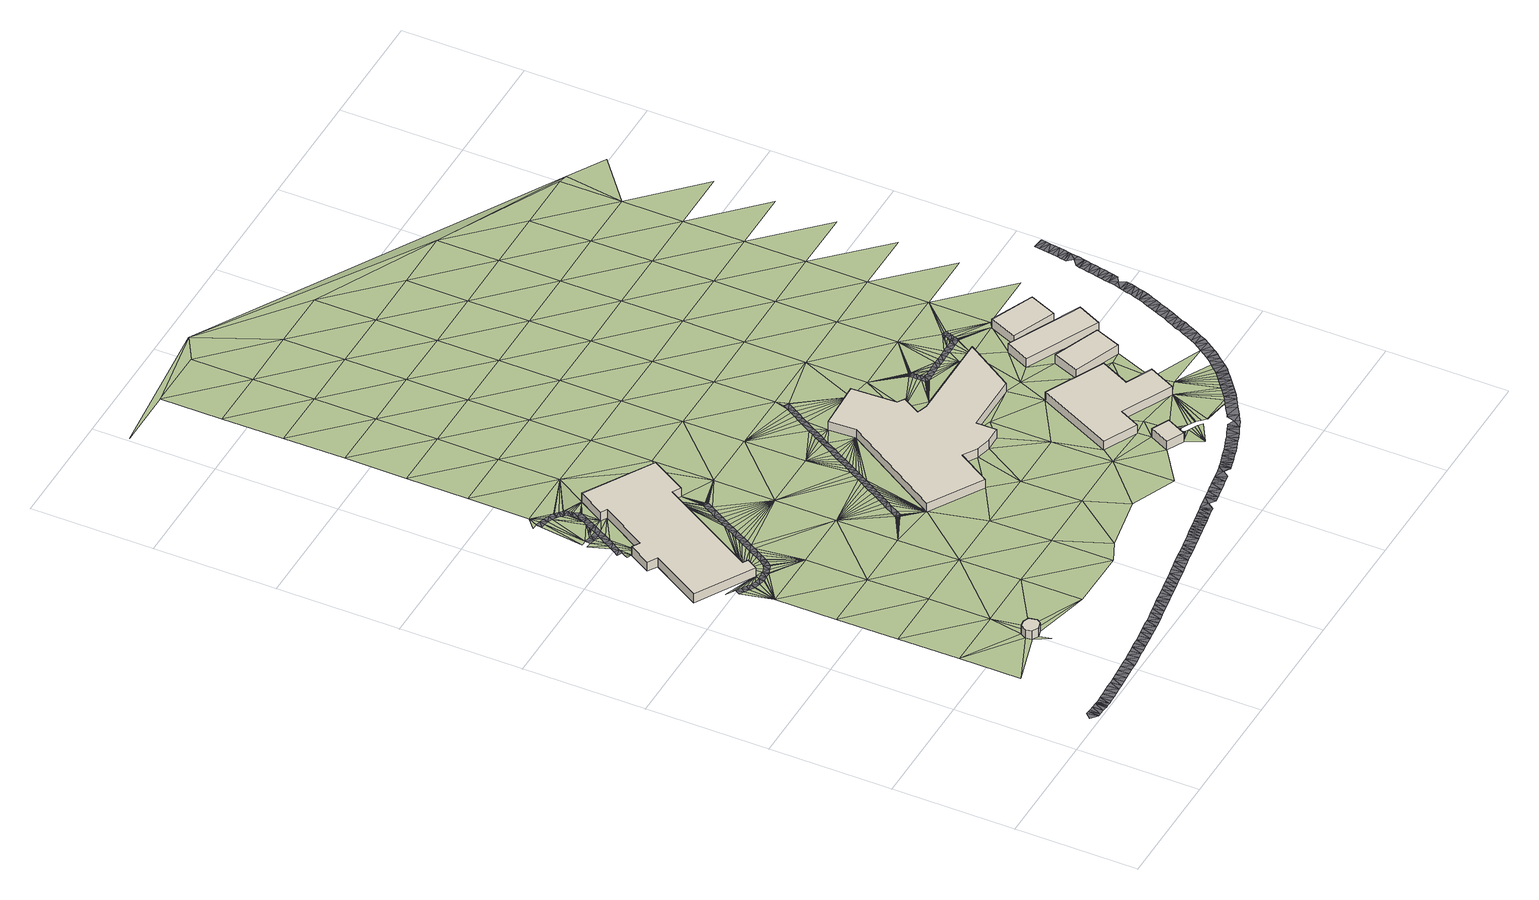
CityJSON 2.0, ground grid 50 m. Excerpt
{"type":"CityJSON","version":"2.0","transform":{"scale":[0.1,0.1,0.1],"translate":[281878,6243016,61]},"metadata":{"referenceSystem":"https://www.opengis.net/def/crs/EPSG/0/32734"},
"CityObjects":{
"building1":{"type":"Building","attributes":{"osm_building":"bandstand","osm_building:levels":"1","ground_height":62.95,"building_height":4.1,"roof_height":67.05,"plus_code":"4FRW3J9R+V82"},"geometry":[{"type":"Solid","lod":"1","boundaries":[[[[0,1,2,3]],[[1,4,5,2]],[[4,6,7,5]],[[6,8,9,7]],[[8,10,11,9]],[[10,12,13,11]],[[12,14,15,13]],[[14,0,3,15]],[[3,2,5,7,9,11,13,15]],[[14,12,10,8,6,4,1,0]]]]}]},
"building2":{"type":"Building","attributes":{"osm_address":"Maintenance Bellville 7530 Cape Town","osm_building":"yes","osm_building:levels":"1","ground_height":62.21,"building_height":4.1,"roof_height":66.31,"plus_code":"4FRW3JCR+97M"},"geometry":[{"type":"Solid","lod":"1","boundaries":[[[[16,17,18,19]],[[17,20,21,18]],[[20,22,23,21]],[[22,24,25,23]],[[24,26,27,25]],[[26,28,29,27]],[[28,30,31,29]],[[30,32,33,31]],[[32,34,35,33]],[[34,36,37,35]],[[36,38,39,37]],[[38,40,41,39]],[[40,42,43,41]],[[42,16,19,43]],[[19,18,21,23,25,27,29,31,33,35,37,39,41,43]],[[42,40,38,36,34,32,30,28,26,24,22,20,17,16]]]]}]},
"building3":{"type":"Building","attributes":{"osm_address":"South African Renewable Energy Technology Centre (SARETEC) Bellville 7530 Cape Town","osm_building":"university","osm_building:levels":"1","osm_website":"https://www.saretec.org.za/","ground_height":61.95,"building_height":4.1,"roof_height":66.05,"plus_code":"4FRW3JCR+4MQ"},"geometry":[{"type":"Solid","lod":"1","boundaries":[[[[44,45,46,47]],[[45,48,49,46]],[[48,50,51,49]],[[50,52,53,51]],[[52,54,55,53]],[[54,56,57,55]],[[56,58,59,57]],[[58,60,61,59]],[[60,62,63,61]],[[62,64,65,63]],[[64,66,67,65]],[[66,68,69,67]],[[68,70,71,69]],[[70,72,73,71]],[[72,74,75,73]],[[74,44,47,75]],[[47,46,49,51,53,55,57,59,61,63,65,67,69,71,73,75]],[[74,72,70,68,66,64,62,60,58,56,54,52,50,48,45,44]]]]}]},
"building4":{"type":"Building","attributes":{"osm_building":"garage","osm_building:levels":"1","ground_height":62.35,"building_height":4.1,"roof_height":66.45,"plus_code":"4FRW3J9R+VR7"},"geometry":[{"type":"Solid","lod":"1","boundaries":[[[[76,77,78,79]],[[77,80,81,78]],[[80,82,83,81]],[[82,76,79,83]],[[79,78,81,83]],[[82,80,77,76]]]]}]},
"building5":{"type":"Building","attributes":{"osm_address":"Bellville 7530 Cape Town","osm_building":"greenhouse","osm_building:levels":"1","ground_height":62.22,"building_height":4.1,"roof_height":66.32,"plus_code":"4FRW3J9R+XVJ"},"geometry":[{"type":"Solid","lod":"1","boundaries":[[[[84,85,86,87]],[[85,88,89,86]],[[88,90,91,89]],[[90,92,93,91]],[[92,94,95,93]],[[94,96,97,95]],[[96,98,99,97]],[[98,84,87,99]],[[87,86,89,91,93,95,97,99]],[[98,96,94,92,90,88,85,84]]]]}]},
"building6":{"type":"Building","attributes":{"osm_address":"Bellville 7530 Cape Town","osm_building":"greenhouse","osm_building:levels":"1","ground_height":62.2,"building_height":4.1,"roof_height":66.3,"plus_code":"4FRW3JCR+2WQ"},"geometry":[{"type":"Solid","lod":"1","boundaries":[[[[100,101,102,103]],[[101,104,105,102]],[[104,106,107,105]],[[106,100,103,107]],[[103,102,105,107]],[[106,104,101,100]]]]}]},
"building7":{"type":"Building","attributes":{"osm_address":"Bellville 7530 Cape Town","osm_building":"greenhouse","osm_building:levels":"1","ground_height":62.15,"building_height":4.1,"roof_height":66.25,"plus_code":"4FRW3JCR+3XJ"},"geometry":[{"type":"Solid","lod":"1","boundaries":[[[[108,109,110,111]],[[109,112,113,110]],[[112,114,115,113]],[[114,108,111,115]],[[111,110,113,115]],[[114,112,109,108]]]]}]},
"building8":{"type":"Building","attributes":{"osm_address":"Bellville 7530 Cape Town","osm_building":"greenhouse","osm_building:levels":"1","ground_height":62.24,"building_height":4.1,"roof_height":66.34,"plus_code":"4FRW3JCR+4XP"},"geometry":[{"type":"Solid","lod":"1","boundaries":[[[[116,117,118,119]],[[117,120,121,118]],[[120,122,123,121]],[[122,116,119,123]],[[119,118,121,123]],[[122,120,117,116]]]]}]},
"terrain1":{"type":"TINRelief","geometry":[{"type":"CompositeSurface","lod":"1","boundaries":[[[124,125,4]],[[4,125,6]],[[126,124,127]],[[1,124,4]],[[1,127,124]],[[128,8,6]],[[126,129,130]],[[1,0,127]],[[129,126,127]],[[0,14,127]],[[131,132,133]],[[132,134,133]],[[132,135,134]],[[132,130,136]],[[132,137,135]],[[132,138,137]],[[139,138,132]],[[140,141,142]],[[132,143,139]],[[142,141,144]],[[132,145,143]],[[10,146,12]],[[144,147,142]],[[136,130,129]],[[148,145,132]],[[148,132,149]],[[14,12,146]],[[132,150,149]],[[147,151,142]],[[132,152,150]],[[153,142,151]],[[154,152,132]],[[155,142,153]],[[156,127,14]],[[155,157,142]],[[158,142,157]],[[132,159,154]],[[142,158,160]],[[136,159,132]],[[161,142,160]],[[162,163,164]],[[165,129,127]],[[146,156,14]],[[166,161,160]],[[162,164,167]],[[168,167,164]],[[161,166,169]],[[170,154,159]],[[164,171,168]],[[170,159,172]],[[173,172,159]],[[166,174,169]],[[175,176,177]],[[178,173,159]],[[161,179,180]],[[169,181,161]],[[168,171,182]],[[177,176,183]],[[181,184,161]],[[185,182,171]],[[159,186,178]],[[187,183,176]],[[129,165,136]],[[159,188,186]],[[189,188,159]],[[190,189,159]],[[190,159,191]],[[192,191,159]],[[171,193,185]],[[161,184,194]],[[187,195,183]],[[196,192,159]],[[127,156,165]],[[196,159,197]],[[179,161,194]],[[198,199,200]],[[187,201,195]],[[202,197,159]],[[203,180,179]],[[195,201,204]],[[205,202,159]],[[206,205,159]],[[200,207,198]],[[201,208,204]],[[180,203,209]],[[210,211,199]],[[206,159,212]],[[213,180,209]],[[214,210,215]],[[216,200,199]],[[217,193,171]],[[218,212,159]],[[219,220,215]],[[213,221,180]],[[222,223,224]],[[199,225,216]],[[214,215,220]],[[225,199,211]],[[211,210,214]],[[221,226,180]],[[224,227,222]],[[193,217,228]],[[227,229,222]],[[226,230,180]],[[229,231,222]],[[228,217,232]],[[230,233,180]],[[234,156,146]],[[231,235,222]],[[235,236,222]],[[237,159,136]],[[232,217,238]],[[238,239,240]],[[241,222,236]],[[242,225,211]],[[136,165,243]],[[244,240,239]],[[225,242,245]],[[241,246,222]],[[244,239,247]],[[225,245,248]],[[217,239,238]],[[249,242,250]],[[242,251,245]],[[247,239,252]],[[242,249,251]],[[253,249,250]],[[245,251,254]],[[255,253,250]],[[239,256,252]],[[237,218,159]],[[180,233,257]],[[256,239,258]],[[259,218,237]],[[136,243,237]],[[156,260,165]],[[258,239,261]],[[261,262,263]],[[263,264,261]],[[265,261,264]],[[266,261,265]],[[266,267,261]],[[268,258,261]],[[267,269,261]],[[270,268,261]],[[271,270,261]],[[269,272,261]],[[273,271,261]],[[261,274,273]],[[274,261,275]],[[261,276,275]],[[277,276,261]],[[277,261,272]],[[278,259,279]],[[222,246,280]],[[280,281,222]],[[282,278,279]],[[260,156,234]],[[280,246,283]],[[280,283,284]],[[280,284,285]],[[285,286,280]],[[280,286,287]],[[282,279,288]],[[287,289,280]],[[280,289,262]],[[288,279,290]],[[233,291,257]],[[292,290,279]],[[257,291,293]],[[262,261,280]],[[292,279,294]],[[279,259,237]],[[295,257,293]],[[243,165,296]],[[297,294,279]],[[257,295,298]],[[297,279,299]],[[257,298,300]],[[281,301,302]],[[303,165,260]],[[279,304,299]],[[305,237,243]],[[300,306,257]],[[257,306,307]],[[308,257,307]],[[309,257,308]],[[310,257,309]],[[279,311,304]],[[234,312,260]],[[313,243,314]],[[243,313,315]],[[316,314,243]],[[317,243,315]],[[318,316,243]],[[243,317,319]],[[243,320,318]],[[319,321,243]],[[243,322,320]],[[310,323,324]],[[325,243,321]],[[326,322,243]],[[327,243,325]],[[326,243,328]],[[323,329,324]],[[305,243,327]],[[328,243,330]],[[331,324,329]],[[330,243,332]],[[310,324,257]],[[333,332,243]],[[331,334,324]],[[335,311,279]],[[333,243,336]],[[337,324,334]],[[337,338,324]],[[301,281,280]],[[324,338,339]],[[340,324,339]],[[341,324,340]],[[341,342,324]],[[303,296,165]],[[343,324,342]],[[344,324,343]],[[344,345,324]],[[345,346,324]],[[347,324,346]],[[243,296,336]],[[305,348,237]],[[348,349,237]],[[350,335,351]],[[42,280,261]],[[350,351,352]],[[353,352,351]],[[354,302,355]],[[356,353,351]],[[357,356,351]],[[351,358,357]],[[347,359,351]],[[351,360,358]],[[351,359,361]],[[362,360,351]],[[363,351,361]],[[351,364,362]],[[351,363,364]],[[349,365,237]],[[324,347,351]],[[279,351,335]],[[365,366,237]],[[367,336,296]],[[368,367,296]],[[369,368,296]],[[296,370,369]],[[371,370,296]],[[372,371,296]],[[296,373,372]],[[373,296,374]],[[375,374,296]],[[376,375,296]],[[376,296,377]],[[378,377,296]],[[379,378,296]],[[366,380,237]],[[301,355,302]],[[296,381,379]],[[380,382,237]],[[383,279,237]],[[381,296,384]],[[382,385,237]],[[386,260,312]],[[324,351,42]],[[387,237,385]],[[384,296,388]],[[386,303,260]],[[389,390,354]],[[387,391,237]],[[392,388,296]],[[393,280,42]],[[394,237,391]],[[395,392,296]],[[396,301,280]],[[394,383,237]],[[296,397,395]],[[303,398,296]],[[389,354,355]],[[296,399,397]],[[351,393,42]],[[400,399,296]],[[393,396,280]],[[296,401,400]],[[279,383,402]],[[403,386,312]],[[351,279,404]],[[405,406,390]],[[402,407,279]],[[408,279,407]],[[409,355,301]],[[410,303,386]],[[400,401,411]],[[405,390,389]],[[410,398,303]],[[412,411,401]],[[404,279,408]],[[396,409,301]],[[413,393,351]],[[45,401,296]],[[414,406,415]],[[416,417,414]],[[408,407,418]],[[389,355,419]],[[420,408,418]],[[415,406,405]],[[408,420,421]],[[393,413,396]],[[401,45,412]],[[351,404,413]],[[421,422,408]],[[409,419,355]],[[45,423,412]],[[408,422,424]],[[45,425,423]],[[426,386,403]],[[427,408,424]],[[428,398,410]],[[45,429,425]],[[386,426,410]],[[408,427,430]],[[45,431,429]],[[389,432,405]],[[433,398,428]],[[434,414,415]],[[431,45,435]],[[408,430,436]],[[45,437,435]],[[409,396,438]],[[439,404,408]],[[408,436,440]],[[419,432,389]],[[441,426,403]],[[45,442,437]],[[443,408,440]],[[442,45,444]],[[443,439,408]],[[396,413,438]],[[410,445,428]],[[446,444,45]],[[447,415,405]],[[434,416,414]],[[448,446,44]],[[439,449,404]],[[419,409,450]],[[45,44,446]],[[410,451,445]],[[426,451,410]],[[44,452,448]],[[432,447,405]],[[449,453,404]],[[452,44,454]],[[413,404,455]],[[453,456,404]],[[454,44,457]],[[438,450,409]],[[456,458,404]],[[426,441,459]],[[44,460,457]],[[461,404,458]],[[415,462,434]],[[461,455,404]],[[419,463,432]],[[445,451,464]],[[426,465,451]],[[447,462,415]],[[438,413,466]],[[450,463,419]],[[434,462,416]],[[44,74,460]],[[467,465,426]],[[77,426,459]],[[466,413,455]],[[468,460,74]],[[464,451,469]],[[464,469,470]],[[461,471,455]],[[74,472,468]],[[447,432,473]],[[471,474,455]],[[77,467,426]],[[472,74,475]],[[476,455,474]],[[475,74,477]],[[478,450,438]],[[479,477,74]],[[463,473,432]],[[85,451,465]],[[480,481,482]],[[74,476,479]],[[466,478,438]],[[85,469,451]],[[481,480,483]],[[462,447,484]],[[485,486,487]],[[470,469,488]],[[489,486,490]],[[490,486,491]],[[486,489,492]],[[491,486,493]],[[494,486,492]],[[495,486,494]],[[486,496,493]],[[497,486,495]],[[496,486,498]],[[499,467,77]],[[500,486,497]],[[498,486,501]],[[486,500,502]],[[486,503,501]],[[503,486,504]],[[502,76,486]],[[486,485,504]],[[505,455,476]],[[506,463,450]],[[507,508,481]],[[499,77,76]],[[509,485,487]],[[473,484,447]],[[462,510,416]],[[502,511,76]],[[508,507,74]],[[511,512,76]],[[513,76,512]],[[514,509,487]],[[76,513,515]],[[516,76,515]],[[516,517,76]],[[517,518,76]],[[467,499,519]],[[518,520,76]],[[520,521,76]],[[521,522,76]],[[522,523,76]],[[523,524,76]],[[524,525,76]],[[487,526,514]],[[525,527,76]],[[528,76,527]],[[528,529,76]],[[529,530,76]],[[455,505,466]],[[505,476,74]],[[530,531,76]],[[532,526,487]],[[533,76,531]],[[506,450,478]],[[481,483,534]],[[469,85,488]],[[481,535,507]],[[473,463,536]],[[481,534,537]],[[505,74,507]],[[484,510,462]],[[537,538,481]],[[538,539,481]],[[540,499,76]],[[541,481,539]],[[541,535,481]],[[483,480,542]],[[540,76,533]],[[543,483,544]],[[544,483,545]],[[546,483,543]],[[545,483,547]],[[548,483,546]],[[547,483,549]],[[483,550,549]],[[550,483,551]],[[551,483,552]],[[552,483,553]],[[534,483,548]],[[553,483,554]],[[499,540,519]],[[554,483,555]],[[556,555,483]],[[557,556,483]],[[558,557,483]],[[559,558,483]],[[478,466,560]],[[561,540,533]],[[536,463,506]],[[562,540,561]],[[540,562,563]],[[540,563,564]],[[540,564,565]],[[566,540,565]],[[567,568,569]],[[567,569,570]],[[567,570,571]],[[540,566,568]],[[535,572,507]],[[507,572,573]],[[573,574,507]],[[466,505,560]],[[574,575,507]],[[507,575,576]],[[576,577,507]],[[577,578,507]],[[578,579,507]],[[579,580,507]],[[580,581,507]],[[581,582,507]],[[488,85,583]],[[582,584,507]],[[584,585,507]],[[585,586,507]],[[586,587,507]],[[588,559,483]],[[589,507,587]],[[590,484,473]],[[591,592,593]],[[591,593,594]],[[568,567,595]],[[506,478,596]],[[595,540,568]],[[594,597,598]],[[597,594,593]],[[583,85,599]],[[597,600,598]],[[590,473,536]],[[601,600,602]],[[603,601,602]],[[604,603,602]],[[559,588,605]],[[597,602,600]],[[604,606,607]],[[505,507,608]],[[542,588,483]],[[507,589,608]],[[588,609,605]],[[560,596,478]],[[488,583,542]],[[602,606,604]],[[84,599,85]],[[540,595,610]],[[588,611,609]],[[608,589,612]],[[613,608,612]],[[614,510,484]],[[615,608,613]],[[616,608,615]],[[608,616,617]],[[608,617,618]],[[608,618,619]],[[608,619,620]],[[621,608,620]],[[621,607,608]],[[610,622,540]],[[510,623,416]],[[624,611,588]],[[622,625,540]],[[506,626,536]],[[583,599,100]],[[607,606,608]],[[625,627,540]],[[628,624,588]],[[614,484,590]],[[629,540,627]],[[100,630,583]],[[631,540,629]],[[628,588,632]],[[560,505,633]],[[634,583,630]],[[596,626,506]],[[635,608,606]],[[542,583,634]],[[588,636,632]],[[627,637,629]],[[631,638,98]],[[638,84,98]],[[636,588,542]],[[635,639,608]],[[629,637,640]],[[84,638,599]],[[633,505,608]],[[629,640,641]],[[608,639,642]],[[636,542,643]],[[629,641,644]],[[590,536,645]],[[644,646,629]],[[643,542,647]],[[648,599,638]],[[649,629,646]],[[596,560,650]],[[651,647,542]],[[608,642,652]],[[626,645,536]],[[653,652,642]],[[654,631,629]],[[638,631,648]],[[629,649,655]],[[656,651,542]],[[657,656,542]],[[657,542,658]],[[659,658,542]],[[660,653,661]],[[100,112,630]],[[662,661,663]],[[653,660,664]],[[650,560,633]],[[661,662,660]],[[542,634,665]],[[653,664,652]],[[614,623,510]],[[659,542,665]],[[614,590,666]],[[634,117,665]],[[665,667,659]],[[668,667,665]],[[669,668,665]],[[596,670,626]],[[669,665,671]],[[672,671,665]],[[672,665,673]],[[673,665,674]],[[674,665,675]],[[665,676,675]],[[677,676,665]],[[645,666,590]],[[120,117,634]],[[678,679,677]],[[608,652,680]],[[680,633,608]],[[681,112,100]],[[679,678,682]],[[670,596,650]],[[682,678,683]],[[683,678,684]],[[684,678,685]],[[677,665,678]],[[680,652,686]],[[686,685,680]],[[645,626,687]],[[666,623,614]],[[120,634,114]],[[685,678,680]],[[650,633,688]],[[416,623,689]],[[687,626,670]],[[122,678,665]],[[688,633,680]],[[666,645,690]],[[691,670,650]],[[690,645,687]],[[680,678,692]],[[691,650,688]],[[666,693,623]],[[694,687,670]],[[693,666,690]],[[688,680,695]],[[691,694,670]],[[696,690,687]],[[691,688,697]],[[696,687,694]],[[693,698,623]],[[693,690,699]],[[691,700,694]],[[699,690,696]],[[698,689,623]],[[701,696,694]],[[698,693,699]],[[702,699,696]],[[699,689,698]],[[689,699,703]]]}]},
"road1":{"type":"Road","attributes":{"osm_highway":"service","osm_lanes":"1","osm_surface":"asphalt"},"geometry":[{"type":"MultiSurface","lod":"1","boundaries":[[[144,131,133]],[[133,147,144]],[[147,133,134]],[[151,147,134]],[[153,134,135]],[[134,153,151]],[[137,138,139]],[[153,135,137]],[[137,139,153]],[[143,153,139]],[[143,155,153]],[[155,143,157]],[[145,157,143]],[[145,148,150]],[[149,150,148]],[[150,157,145]],[[157,150,152]],[[157,152,158]],[[152,160,158]],[[154,160,152]],[[170,160,154]],[[170,172,173]],[[160,170,173]],[[160,173,178]],[[160,178,166]],[[168,704,167]],[[168,705,704]],[[174,166,178]],[[175,705,168]],[[174,178,186]],[[182,175,168]],[[174,186,196]],[[186,188,189]],[[189,190,186]],[[186,190,191]],[[186,191,192]],[[196,186,192]],[[196,197,174]],[[197,169,174]],[[175,182,185]],[[175,185,176]],[[169,197,181]],[[185,187,176]],[[199,183,195]],[[181,197,202]],[[187,185,193]],[[195,210,199]],[[205,181,202]],[[206,181,205]],[[184,181,206]],[[193,201,187]],[[210,195,215]],[[195,204,215]],[[193,228,201]],[[208,215,204]],[[184,206,212]],[[212,194,184]],[[208,201,228]],[[208,219,215]],[[194,212,179]],[[228,232,208]],[[224,207,227]],[[208,232,219]],[[179,212,218]],[[229,227,207]],[[229,207,200]],[[238,219,232]],[[259,179,218]],[[259,203,179]],[[240,219,238]],[[240,220,219]],[[200,216,229]],[[259,209,203]],[[244,214,220]],[[231,229,216]],[[220,240,244]],[[214,244,211]],[[231,216,235]],[[216,236,235]],[[209,259,278]],[[241,236,216]],[[278,213,209]],[[216,225,241]],[[247,211,244]],[[247,242,211]],[[282,213,278]],[[225,248,241]],[[252,242,247]],[[282,221,213]],[[242,256,250]],[[248,246,241]],[[252,256,242]],[[285,246,248]],[[248,245,287]],[[221,282,288]],[[285,248,286]],[[255,250,256]],[[286,248,287]],[[245,254,287]],[[285,283,246]],[[284,283,285]],[[254,251,266]],[[290,221,288]],[[249,266,251]],[[290,226,221]],[[267,249,253]],[[255,256,258]],[[253,255,269]],[[287,254,289]],[[254,265,289]],[[266,265,254]],[[249,267,266]],[[253,269,267]],[[258,272,255]],[[269,255,272]],[[290,230,226]],[[262,289,263]],[[265,263,289]],[[265,264,263]],[[268,272,258]],[[270,277,268]],[[270,271,273]],[[270,273,277]],[[272,268,277]],[[276,273,274]],[[277,273,276]],[[275,276,274]],[[230,290,292]],[[230,292,233]],[[292,294,233]],[[291,233,294]],[[297,291,294]],[[297,293,291]],[[293,297,299]],[[299,295,293]],[[304,295,299]],[[311,295,304]],[[298,295,311]],[[298,311,300]],[[335,300,311]],[[306,300,335]],[[309,307,306]],[[307,309,308]],[[306,335,350]],[[329,323,310]],[[310,309,337]],[[310,331,329]],[[306,353,309]],[[331,310,337]],[[331,337,334]],[[309,341,337]],[[338,337,339]],[[350,353,306]],[[345,341,309]],[[339,337,341]],[[353,345,309]],[[341,340,339]],[[341,345,342]],[[343,342,345]],[[345,344,343]],[[350,352,353]],[[346,345,347]],[[359,345,353]],[[356,357,353]],[[347,345,359]],[[353,357,358]],[[360,353,358]],[[360,359,353]],[[363,359,360]],[[359,363,361]],[[362,364,360]],[[363,360,364]]]}]},
"road2":{"type":"Road","attributes":{"osm_highway":"service","osm_lanes":"1"},"geometry":[{"type":"MultiSurface","lod":"1","boundaries":[[[332,333,330]],[[326,328,330]],[[322,330,336]],[[322,313,314]],[[318,314,316]],[[330,322,326]],[[320,322,314]],[[318,320,314]],[[313,322,336]],[[336,330,333]],[[313,367,373]],[[370,367,368]],[[367,370,373]],[[370,371,373]],[[370,368,369]],[[373,371,372]],[[373,374,375]],[[373,375,376]],[[348,313,377]],[[378,379,377]],[[377,373,376]],[[313,373,377]],[[313,336,367]],[[348,377,379]],[[321,319,325]],[[327,319,313]],[[313,319,317]],[[319,327,325]],[[305,327,348]],[[315,313,317]],[[348,381,349]],[[348,327,313]],[[349,381,384]],[[365,384,388]],[[384,365,349]],[[366,388,380]],[[388,366,365]],[[380,392,382]],[[392,380,388]],[[395,385,382]],[[382,392,395]],[[397,387,385]],[[399,391,387]],[[387,397,399]],[[397,385,395]],[[379,381,348]],[[400,394,391]],[[394,400,411]],[[400,391,399]],[[411,412,383]],[[402,412,423]],[[412,402,383]],[[411,383,394]],[[407,425,418]],[[407,402,423]],[[429,420,418]],[[431,421,420]],[[420,429,431]],[[429,418,425]],[[423,425,407]],[[435,422,421]],[[422,437,424]],[[437,422,435]],[[442,427,424]],[[424,437,442]],[[444,430,427]],[[436,430,446]],[[446,430,444]],[[444,427,442]],[[435,421,431]],[[436,448,440]],[[448,436,446]],[[440,448,452]],[[452,454,443]],[[439,454,457]],[[454,439,443]],[[452,443,440]],[[439,457,449]],[[453,449,460]],[[468,456,453]],[[472,458,456]],[[456,468,472]],[[468,453,460]],[[457,460,449]],[[475,461,458]],[[461,475,477]],[[475,458,472]],[[479,471,461]],[[474,479,476]],[[479,461,477]],[[471,479,474]]]}]},
"road3":{"type":"Road","attributes":{"osm_access":"private","osm_highway":"service","osm_is_in":"Bellville Campus, Cape Peninsula University of Technology, Bellville, Western Cape, South Africa","osm_lanes":"2","osm_maxspeed":"30","osm_name":"Recreation Way","osm_surface":"asphalt"},"geometry":[{"type":"MultiSurface","lod":"1","boundaries":[[[706,707,708]],[[709,710,711]],[[712,709,713]],[[707,714,708]],[[714,707,713]],[[715,711,710]],[[716,706,717]],[[718,719,720]],[[721,718,722]],[[718,720,722]],[[723,724,721]],[[725,726,727]],[[728,723,725]],[[729,730,731]],[[729,732,733]],[[733,732,726]],[[719,716,717]],[[734,730,735]],[[707,712,713]],[[706,736,707]],[[736,706,716]],[[716,719,737]],[[721,724,718]],[[738,739,715]],[[715,710,738]],[[740,709,712]],[[740,710,709]],[[719,718,737]],[[728,725,741]],[[727,726,732]],[[727,741,725]],[[742,743,744]],[[724,723,728]],[[732,729,731]],[[730,734,731]],[[745,746,743]],[[742,745,743]],[[746,734,735]],[[744,747,742]],[[746,735,743]],[[742,748,749]],[[750,751,752]],[[750,752,753]],[[749,748,751]],[[751,750,754]],[[754,749,751]],[[755,756,753]],[[757,750,753]],[[758,756,755]],[[756,757,753]],[[748,742,747]],[[759,760,761]],[[762,763,764]],[[763,760,759]],[[764,765,762]],[[766,767,768]],[[765,769,762]],[[770,771,772]],[[770,773,767]],[[774,769,766]],[[758,761,775]],[[772,771,776]],[[756,758,777]],[[760,775,761]],[[778,763,762]],[[777,758,775]],[[769,774,779]],[[774,766,768]],[[767,773,768]],[[773,770,772]],[[762,769,779]],[[760,763,778]],[[780,781,782]],[[783,784,785]],[[786,784,787]],[[783,788,780]],[[787,789,790]],[[791,792,793]],[[791,794,795]],[[795,790,789]],[[776,782,796]],[[772,776,796]],[[793,792,797]],[[796,782,798]],[[781,780,788]],[[781,798,782]],[[794,791,793]],[[799,797,800]],[[785,788,783]],[[784,786,785]],[[790,795,801]],[[801,795,794]],[[787,790,786]],[[799,800,802]],[[803,804,805]],[[806,807,805]],[[804,806,805]],[[807,808,809]],[[810,811,812]],[[813,812,814]],[[815,816,814]],[[811,817,808]],[[818,802,803]],[[816,815,819]],[[793,797,820]],[[797,799,820]],[[802,821,799]],[[805,807,809]],[[809,808,822]],[[818,821,802]],[[811,810,817]],[[812,813,810]],[[819,823,816]],[[823,819,824]],[[808,817,822]],[[813,814,816]],[[803,805,818]],[[819,825,824]],[[824,826,827]],[[828,829,830]],[[831,828,830]],[[827,826,829]],[[829,832,833]],[[833,827,829]],[[834,835,831]],[[828,832,829]],[[836,837,835]],[[834,831,830]],[[826,824,825]],[[838,836,839]],[[840,841,842]],[[838,843,840]],[[841,840,843]],[[844,845,846]],[[842,846,845]],[[847,848,844]],[[849,850,851]],[[847,849,848]],[[836,838,837]],[[851,850,852]],[[837,838,853]],[[842,845,854]],[[842,854,840]],[[831,835,837]],[[844,855,856]],[[855,844,848]],[[856,845,844]],[[849,857,848]],[[849,851,857]],[[853,838,840]],[[858,859,860]],[[852,858,851]],[[861,858,860]],[[862,863,864]],[[860,863,861]],[[865,864,866]],[[867,858,861]],[[868,861,863]],[[868,863,862]],[[865,862,864]],[[866,869,865]],[[858,867,851]],[[865,870,871]],[[872,873,874]],[[870,875,876]],[[872,876,875]],[[871,870,876]],[[876,872,877]],[[878,874,879]],[[874,877,872]],[[879,874,880]],[[874,873,880]],[[870,865,869]],[[878,881,882]],[[883,884,885]],[[881,885,882]],[[883,885,886]],[[885,884,882]],[[887,883,886]],[[888,883,887]],[[889,890,891]],[[888,890,889]],[[892,891,893]],[[881,878,879]],[[883,888,894]],[[892,895,896]],[[888,889,894]],[[897,892,898]],[[893,895,892]],[[892,899,891]],[[900,889,891]],[[891,899,900]],[[897,901,902]],[[898,901,897]],[[898,892,896]],[[901,903,904]],[[905,906,610]],[[907,905,567]],[[904,903,907]],[[907,567,904]],[[595,567,905]],[[908,622,610]],[[610,595,905]],[[610,906,909]],[[903,901,898]],[[908,910,622]],[[911,912,637]],[[910,911,625]],[[622,910,625]],[[911,627,625]],[[911,637,627]],[[913,641,640]],[[914,644,641]],[[637,913,640]],[[912,913,637]],[[908,610,909]],[[915,914,641]],[[914,646,644]],[[916,917,646]],[[916,646,914]],[[915,641,913]],[[646,917,918]],[[646,918,649]],[[919,655,920]],[[655,649,918]],[[919,920,921]],[[920,655,918]],[[919,921,922]],[[923,924,922]],[[654,924,923]],[[925,922,926]],[[925,923,922]],[[921,926,922]],[[927,928,654]],[[929,928,930]],[[928,931,654]],[[930,932,929]],[[931,928,929]],[[933,929,934]],[[933,935,936]],[[935,933,934]],[[936,935,937]],[[932,934,929]],[[927,654,923]],[[938,937,939]],[[940,941,938]],[[940,938,939]],[[937,935,939]],[[938,941,942]],[[943,944,942]],[[945,946,944]],[[947,948,949]],[[947,950,948]],[[949,946,945]],[[943,942,941]],[[945,951,949]],[[952,947,949]],[[952,949,951]],[[953,950,947]],[[954,955,956]],[[950,953,956]],[[955,950,956]],[[954,957,958]],[[956,957,954]],[[958,957,959]],[[945,944,943]],[[958,959,960]],[[961,962,963]],[[962,964,963]],[[960,965,966]],[[967,968,969]],[[964,966,970]],[[971,965,960]],[[969,961,972]],[[964,970,963]],[[965,970,966]],[[973,969,968]],[[974,975,976]],[[974,973,968]],[[976,975,977]],[[978,979,980]],[[977,981,980]],[[974,968,982]],[[971,960,983]],[[959,983,960]],[[984,972,961]],[[967,969,972]],[[985,974,982]],[[986,987,988]],[[989,988,987]],[[990,991,992]],[[986,992,991]],[[977,975,981]],[[985,975,974]],[[984,961,963]],[[978,980,993]],[[978,994,989]],[[979,978,989]],[[994,988,989]],[[995,992,986]],[[990,992,996]],[[992,997,996]],[[986,988,995]],[[981,993,980]],[[996,997,998]],[[999,1000,1001]],[[1002,1000,1003]],[[1001,996,999]],[[1004,1002,1003]],[[1004,1005,1006]],[[1006,1005,1007]],[[1008,1009,1007]],[[1010,1011,1012]],[[1008,1012,1009]],[[999,996,998]],[[1013,1005,1004]],[[1013,1004,1003]],[[1014,1008,1007]],[[1008,1010,1012]],[[1005,1014,1007]],[[1015,1011,1016]],[[1011,1010,1016]],[[1003,1000,999]]]}]},
"road4":{"type":"Road","attributes":{"osm_highway":"service","osm_lanes":"1","osm_surface":"asphalt"},"geometry":[{"type":"MultiSurface","lod":"1","boundaries":[[[548,546,543]],[[543,544,548]],[[578,572,541]],[[572,535,541]],[[603,541,539]],[[534,548,592]],[[598,538,537]],[[600,603,539]],[[598,539,538]],[[544,549,548]],[[553,554,555]],[[552,553,555]],[[557,558,548]],[[557,548,555]],[[556,557,555]],[[558,559,548]],[[549,552,555]],[[545,547,549]],[[549,550,551]],[[548,549,555]],[[603,578,541]],[[534,594,537]],[[549,551,552]],[[549,544,545]],[[592,548,559]],[[604,607,603]],[[573,575,574]],[[575,573,578]],[[576,575,577]],[[577,575,578]],[[578,580,579]],[[580,578,582]],[[582,581,580]],[[578,573,572]],[[619,618,617]],[[613,619,617]],[[617,616,613]],[[607,621,620]],[[620,619,607]],[[603,619,613]],[[616,615,613]],[[584,582,585]],[[587,586,585]],[[582,578,585]],[[585,578,587]],[[589,587,612]],[[612,587,578]],[[612,578,603]],[[613,612,603]],[[619,603,607]],[[593,605,609]],[[609,597,593]],[[624,606,611]],[[639,628,632]],[[628,635,624]],[[611,597,609]],[[643,642,636]],[[592,605,593]],[[647,653,643]],[[632,636,639]],[[674,651,656]],[[657,658,656]],[[663,647,651]],[[656,658,668]],[[592,559,605]],[[659,667,668]],[[668,669,671]],[[671,672,668]],[[668,672,673]],[[651,674,676]],[[675,676,674]],[[674,668,673]],[[656,668,674]],[[651,676,663]],[[658,659,668]],[[611,606,602]],[[635,606,624]],[[639,635,628]],[[653,647,661]],[[642,643,653]],[[602,597,611]],[[600,539,598]],[[601,603,600]],[[537,594,598]],[[663,661,647]],[[663,677,662]],[[591,594,534]],[[642,639,636]],[[679,660,662]],[[664,660,679]],[[679,682,664]],[[679,662,677]],[[686,682,683]],[[683,684,686]],[[682,686,664]],[[685,686,684]],[[686,652,664]],[[677,663,676]],[[591,534,592]]]}]}
},
"vertices":[
[505,470,20],[479,465,20],[479,465,60],[505,470,60],[464,442,20],[464,442,60],[470,415,20],[470,415,60],[496,402,20],[496,402,60],[523,409,20],[523,409,60],[535,429,20],[535,429,60],[528,460,20],[528,460,60],
[433,2227,11],[368,2118,11],[368,2118,53],[433,2227,53],[393,2104,11],[393,2104,53],[280,1913,11],[280,1913,53],[247,1932,11],[247,1932,53],[193,1841,11],[193,1841,53],[232,1818,11],[232,1818,53],[110,1611,11],[110,1611,53],[343,1475,11],[343,1475,53],[369,1520,11],[369,1520,53],[348,1532,11],[348,1532,53],[587,1938,11],[587,1938,53],[621,1919,11],[621,1919,53],[708,2066,11],[708,2066,53],
[1197,1611,9],[1202,1498,9],[1202,1498,50],[1197,1611,50],[947,1084,9],[947,1084,50],[1162,954,9],[1162,954,50],[1246,1091,9],[1246,1091,50],[1304,1056,9],[1304,1056,50],[1363,1042,9],[1363,1042,50],[1432,1043,9],[1432,1043,50],[1431,1127,9],[1431,1127,50],[1677,1129,9],[1677,1129,50],[1806,1332,9],[1806,1332,50],[1434,1330,9],[1434,1330,50],[1390,1344,9],[1390,1344,50],[1434,1419,9],[1434,1419,50],[1407,1436,9],[1407,1436,50],[1399,1620,9],[1399,1620,50],
[1754,506,14],[1684,540,14],[1684,540,55],[1754,506,55],[1643,458,14],[1643,458,55],[1713,424,14],[1713,424,55],
[1935,862,12],[1695,978,12],[1695,978,53],[1935,862,53],[1542,664,12],[1542,664,53],[1680,597,12],[1680,597,53],[1722,682,12],[1722,682,53],[1930,581,12],[1930,581,53],[1983,690,12],[1983,690,53],[1876,741,12],[1876,741,53],
[1898,1041,11],[1857,934,11],[1857,934,53],[1898,1041,53],[2049,860,11],[2049,860,53],[2091,966,11],[2091,966,53],
[1878,1222,10],[1831,1124,10],[1831,1124,52],[1878,1222,52],[2131,981,10],[2131,981,52],[2178,1079,10],[2178,1079,52],
[1973,1335,11],[1925,1223,11],[1925,1223,53],[1973,1335,53],[2103,1149,11],[2103,1149,53],[2150,1261,11],[2150,1261,53],
[256,605,18],[256,355,20],[256,855,17],[505,605,18],[505,355,20],[505,855,17],[256,1104,15],[226,1484,14],[256,1354,14],[244,1473,14],[263,1461,14],[281,1449,14],[505,1104,14],[282,1449,14],[283,1448,14],[284,1448,14],[200,1526,14],[219,1515,14],[343,1475,14],[307,1442,14],[237,1503,14],[330,1437,14],[753,355,18],[256,1491,14],[331,1436,14],[332,1436,14],[333,1436,14],[274,1479,14],[354,1438,14],[291,1469,14],[375,1439,14],[312,1463,14],[753,605,17],[334,1458,14],[353,1460,14],[505,1354,14],[372,1461,14],[369,1520,14],[231,1949,13],[226,1939,13],[247,1932,13],[753,855,15],[390,1467,14],[241,1966,13],[252,1984,13],[415,1485,13],[376,1439,14],[280,1913,13],[378,1439,14],[379,1440,14],[406,1474,14],[243,2013,13],[254,2031,13],[213,2095,13],[398,1447,14],[460,1559,13],[348,1532,14],[425,1499,13],[262,2002,13],[236,2093,13],[437,1519,13],[273,2020,13],[417,1454,14],[264,2049,13],[418,1455,14],[419,1455,14],[419,1456,14],[420,1456,14],[421,1457,14],[283,2037,13],[448,1539,13],[258,2090,13],[422,1458,14],[432,1472,14],[215,2117,13],[238,2115,13],[254,2288,16],[280,2076,13],[443,1486,13],[472,1579,13],[271,2089,13],[444,1487,13],[456,1508,13],[235,2292,16],[287,2087,13],[483,1600,13],[261,2112,13],[324,2154,13],[467,1528,13],[495,1620,13],[314,2137,13],[273,2111,13],[273,2285,16],[393,2104,12],[479,1548,13],[299,2108,13],[310,2128,13],[506,1640,13],[256,2353,16],[215,2316,16],[237,2314,16],[292,2276,16],[518,1660,13],[238,2314,16],[299,2064,13],[258,2310,16],[530,1681,13],[278,2306,16],[314,2091,13],[541,1701,13],[1002,355,15],[279,2306,16],[281,2305,16],[753,1354,13],[315,2091,13],[368,2118,13],[329,2117,13],[301,2297,16],[334,2171,13],[753,1104,14],[334,2126,13],[321,2258,16],[321,2288,16],[343,2143,13],[311,2268,16],[342,2224,13],[338,2180,13],[336,2237,16],[353,2161,13],[343,2220,13],[332,2248,16],[350,2202,13],[358,2170,13],[587,1938,12],[372,2196,13],[491,1568,13],[1002,605,14],[433,2227,12],[349,2261,16],[350,2260,16],[351,2259,16],[351,2258,16],[357,2245,16],[362,2232,16],[373,2197,13],[364,2228,13],[373,2198,13],[373,2199,13],[373,2205,13],[373,2200,13],[373,2201,13],[373,2202,13],[373,2203,13],[373,2204,13],[502,1589,13],[753,1604,12],[505,2353,15],[256,2603,18],[514,1609,13],[322,2287,16],[323,2287,16],[324,2286,16],[325,2285,16],[337,2274,16],[525,1629,13],[349,2262,16],[537,1649,13],[553,1721,13],[549,1670,13],[565,1741,12],[560,1690,13],[576,1762,12],[947,1084,12],[572,1710,13],[588,1782,12],[584,1730,12],[599,1802,12],[505,2603,16],[256,2852,18],[1002,855,13],[595,1751,12],[868,1172,14],[611,1822,12],[612,1823,12],[612,1824,12],[613,1825,12],[614,1826,12],[607,1771,12],[1089,394,15],[867,1165,14],[868,1164,14],[867,1166,14],[868,1163,14],[867,1167,14],[869,1162,14],[867,1168,14],[869,1161,14],[867,1169,14],[870,1160,14],[615,1826,12],[621,1919,12],[867,1170,14],[871,1159,14],[868,1171,14],[872,1159,14],[616,1827,12],[872,1158,14],[617,1827,12],[873,1158,14],[874,1157,14],[618,1828,12],[618,1791,12],[875,1157,14],[619,1828,12],[620,1828,12],[621,1828,12],[622,1828,12],[623,1828,12],[624,1827,12],[625,1827,12],[626,1826,12],[627,1826,12],[628,1825,12],[629,1824,12],[869,1173,14],[879,1191,12],[630,1811,12],[753,1853,12],[631,1812,12],[631,1813,12],[256,3102,20],[505,2852,17],[631,1814,12],[631,1815,12],[632,1817,12],[630,1823,12],[632,1818,12],[630,1822,12],[631,1819,12],[631,1821,12],[631,1820,12],[900,1228,12],[911,1246,12],[877,1157,14],[878,1157,12],[879,1157,12],[880,1157,12],[881,1157,12],[882,1157,12],[883,1158,12],[884,1158,12],[885,1159,12],[885,1160,12],[886,1160,12],[887,1161,12],[888,1162,12],[923,1266,12],[898,1180,12],[935,1286,12],[994,1387,12],[919,1216,12],[947,1306,12],[1250,605,14],[958,1327,12],[930,1235,12],[505,3102,18],[256,3352,18],[970,1347,12],[942,1255,12],[753,2103,11],[982,1367,12],[954,1275,12],[753,2353,14],[966,1295,12],[1162,954,12],[977,1315,12],[989,1336,12],[1002,1354,12],[1006,1408,12],[1316,434,15],[1002,1853,11],[505,3352,18],[256,3602,15],[1018,1428,12],[1002,1604,11],[753,2603,15],[1250,855,12],[1001,1356,12],[1013,1376,12],[1002,2103,10],[256,3852,15],[505,3602,16],[610,3914,16],[8,3852,15],[1030,1448,12],[753,2852,16],[1042,1468,12],[1054,1489,11],[1065,1509,11],[1025,1396,12],[1077,1529,11],[1037,1417,12],[1499,605,13],[1089,1549,11],[1304,1056,11],[1049,1437,12],[1113,1590,11],[1061,1457,12],[753,3102,18],[1246,1091,11],[505,3852,16],[1073,1477,12],[1125,1610,11],[1084,1498,11],[1002,2353,12],[1160,1671,9],[1137,1630,9],[1499,355,15],[1096,1518,11],[1149,1650,9],[1108,1538,11],[1363,1042,11],[1132,1579,9],[753,3352,17],[1144,1599,9],[1184,1711,9],[1002,2603,14],[1499,855,12],[1156,1619,9],[1196,1731,10],[1168,1639,9],[1250,1853,10],[1208,1752,10],[1179,1660,9],[1220,1772,10],[1643,458,16],[1203,1700,9],[1232,1792,10],[753,3602,16],[1002,2852,14],[1432,1043,10],[1542,664,13],[1250,2103,10],[1680,597,14],[1215,1720,9],[1499,1104,10],[1431,1127,10],[1244,1812,10],[1227,1741,10],[1002,3102,15],[1245,1815,10],[1239,1761,10],[1264,1804,10],[1251,1781,10],[1250,2353,11],[1263,1801,10],[1434,1330,10],[1434,1419,10],[1390,1344,10],[1499,1354,10],[1002,3352,16],[1778,438,16],[1713,424,16],[1748,355,16],[1677,1129,11],[1760,452,16],[1760,451,16],[1760,450,16],[1760,454,16],[1761,449,16],[1759,455,16],[1760,456,16],[1762,448,16],[1760,457,16],[1763,447,16],[1748,605,14],[1760,458,16],[1764,446,16],[1760,459,16],[1765,446,16],[1765,445,16],[1499,1853,9],[1250,2603,13],[1499,1604,9],[1407,1436,10],[1791,432,16],[1002,3602,16],[1761,460,16],[1761,461,16],[1762,462,16],[1804,425,16],[1763,462,16],[1763,463,16],[1764,464,16],[1765,464,16],[1722,682,14],[1766,465,16],[1767,465,16],[1768,466,16],[1769,466,16],[1770,466,16],[1771,466,16],[1816,420,16],[1772,466,16],[1773,465,16],[1774,465,16],[1775,465,16],[1788,458,16],[1831,405,16],[1801,452,16],[1598,1434,10],[1596,1484,9],[1250,2852,14],[1597,1450,10],[1597,1466,10],[1596,1482,9],[1930,581,14],[1596,1483,9],[1806,1332,12],[1598,1416,10],[1599,1415,10],[1599,1414,10],[1598,1417,10],[1600,1413,10],[1598,1418,10],[1600,1412,10],[1601,1411,10],[1602,1411,10],[1602,1410,10],[1603,1409,10],[1604,1409,10],[1605,1408,10],[1606,1408,10],[1607,1408,10],[1608,1408,10],[1609,1407,10],[1499,2103,10],[1814,445,16],[1827,438,16],[1828,438,16],[1829,437,16],[1830,436,16],[1846,420,16],[1969,385,16],[1862,404,16],[1863,404,16],[1863,403,16],[1864,402,16],[1596,1485,9],[1597,1486,9],[1597,1487,9],[1598,1488,9],[1598,1489,9],[1599,1490,9],[1600,1490,9],[1601,1491,9],[1602,1492,9],[1603,1492,9],[1604,1492,9],[1748,1104,11],[1605,1493,9],[1606,1493,9],[1607,1493,9],[1608,1493,9],[1748,1354,12],[1609,1493,9],[1250,3102,15],[1620,1435,10],[1620,1430,10],[1633,1430,12],[1619,1451,10],[1987,396,16],[1499,2353,15],[1657,1430,12],[1619,1467,10],[1857,934,12],[1618,1482,9],[1618,1483,9],[1682,1431,12],[1618,1485,9],[1618,1486,9],[1634,1408,12],[1706,1431,12],[1617,1487,9],[1748,1604,12],[1658,1408,12],[2003,407,16],[1682,1409,12],[1610,1493,9],[1611,1492,9],[1250,3352,16],[1612,1492,9],[1613,1491,9],[1614,1491,9],[1615,1490,9],[1615,1489,9],[1616,1488,9],[1617,1488,9],[2015,416,16],[1499,3352,18],[1706,1409,12],[2029,427,16],[1499,2603,15],[2042,438,16],[1730,1409,12],[1996,605,14],[1831,1124,11],[1983,690,14],[1754,1410,12],[1748,1853,13],[1878,1222,11],[1730,1431,12],[1779,1410,12],[2055,449,16],[1996,855,12],[1754,1432,12],[2069,459,16],[2082,470,16],[1778,1432,12],[1803,1410,12],[2096,482,14],[1499,2852,16],[2109,492,14],[1827,1411,12],[2049,860,12],[2124,509,16],[1748,2103,14],[1851,1411,12],[1858,1479,12],[1802,1432,12],[2196,598,16],[2140,527,16],[1852,1411,12],[1853,1411,12],[1854,1412,12],[1855,1412,12],[1849,1453,12],[1827,1433,12],[1845,1439,12],[1843,1433,12],[1854,1467,12],[1973,1335,12],[1499,3102,17],[1856,1412,12],[1857,1413,12],[1858,1414,12],[1748,2353,18],[1859,1414,12],[1859,1415,12],[1860,1416,12],[1861,1417,12],[1861,1418,12],[1862,1419,12],[1866,1433,12],[1996,1354,12],[1870,1447,12],[1996,1604,13],[2091,966,12],[1875,1460,12],[1879,1474,12],[1880,1475,12],[1880,1476,12],[1869,1478,12],[1748,2603,17],[1996,1853,15],[2031,3094,16],[1748,2852,17],[1996,2103,18],[2245,1354,11],[1748,3102,17],[1996,2353,17],[2245,1604,11],[1996,2603,17],[2245,1853,13],[1996,3102,16],[1996,2852,16],[2245,2103,17],[2245,2353,17],[2245,2603,18],[2183,3006,17],
[222,1977,13],[233,1995,13],
[254,3,22],[250,47,22],[249,3,22],[206,6,22],[198,50,22],[196,6,22],[229,49,22],[227,5,22],[248,4,22],[192,6,22],[260,47,22],[260,3,22],[287,47,22],[274,3,22],[287,3,22],[313,4,22],[289,3,22],[337,6,22],[310,48,22],[361,8,22],[385,9,21],[382,53,21],[334,50,22],[432,12,21],[456,14,21],[429,56,21],[405,55,21],[408,11,21],[453,58,21],[480,16,21],[255,47,22],[274,47,22],[185,51,22],[166,30,22],[209,50,22],[358,52,22],[524,63,21],[504,17,21],[528,19,21],[501,61,21],[477,59,21],[529,19,21],[552,22,21],[546,65,21],[593,71,21],[575,25,21],[598,27,21],[621,30,21],[569,68,21],[644,33,19],[639,77,19],[616,74,21],[667,36,19],[713,42,19],[708,86,19],[690,39,19],[754,91,19],[737,45,19],[760,48,19],[761,48,19],[806,56,19],[829,60,19],[822,103,19],[783,52,19],[852,63,19],[875,67,19],[867,111,19],[844,107,19],[799,99,19],[685,83,19],[897,71,17],[662,80,19],[731,89,19],[776,95,19],[943,79,17],[935,122,17],[920,75,17],[966,83,17],[988,87,17],[981,130,17],[1004,134,17],[1011,91,17],[958,126,17],[1034,94,17],[1027,138,17],[1080,103,17],[1103,107,17],[1095,150,17],[1072,146,17],[1057,98,17],[890,115,17],[1125,111,17],[913,118,17],[1137,157,16],[1144,114,16],[1049,142,17],[1163,117,16],[1182,120,16],[1200,123,16],[1193,166,16],[1201,123,16],[1225,127,16],[1250,131,16],[1218,170,16],[1272,180,16],[1265,134,16],[1280,136,16],[1287,182,16],[1295,139,16],[1310,142,16],[1302,185,16],[1257,177,16],[1174,163,16],[1325,144,16],[1118,154,17],[1156,160,16],[1242,175,16],[1317,188,16],[1332,190,16],[1340,147,16],[1355,150,16],[1346,193,16],[1381,199,17],[1369,153,16],[1388,156,17],[1400,202,17],[1362,196,16],[1361,196,16],[1407,159,17],[1415,160,17],[1423,162,17],[1408,204,17],[1441,187,17],[1424,161,17],[1469,214,17],[1477,171,17],[1489,173,17],[1467,169,17],[1533,181,17],[1503,220,17],[1511,177,17],[1557,185,17],[1549,228,17],[1581,189,17],[1595,191,17],[1587,235,15],[1606,193,17],[1438,209,17],[1482,216,17],[1526,224,17],[1525,224,17],[1573,232,15],[1625,219,18],[1649,202,18],[1653,203,18],[1642,246,16],[1659,250,16],[1656,204,18],[1670,208,18],[1671,253,16],[1683,211,18],[1620,240,15],[1646,247,16],[1684,211,18],[1700,216,18],[1688,258,16],[1734,226,18],[1750,231,16],[1737,273,16],[1717,221,18],[1704,263,16],[1721,268,16],[1754,279,16],[1769,238,16],[1751,231,16],[1786,244,16],[1771,285,16],[1805,297,16],[1788,291,16],[1803,250,16],[1820,256,16],[1822,256,16],[1843,265,16],[1846,315,16],[1864,275,16],[1876,280,16],[1897,313,16],[1906,293,16],[1825,306,16],[1907,294,16],[1909,295,16],[1906,344,16],[1938,313,16],[1868,324,16],[1858,320,16],[1915,350,16],[1907,345,16],[1972,335,16],[1948,372,16],[2010,359,16],[2028,370,16],[1993,348,16],[2043,382,16],[2030,371,16],[2056,393,16],[2070,404,16],[2083,414,16],[2096,425,16],[2124,448,18],[2110,436,16],[2138,460,18],[2141,462,18],[2157,480,18],[2156,545,16],[2173,497,16],[2188,515,16],[2171,561,16],[2219,554,16],[2183,579,16],[2206,535,16],[2204,533,16],[2232,574,16],[2245,593,16],[2221,635,16],[2258,612,16],[2208,617,16],[2259,614,16],[2230,654,16],[2269,635,16],[2280,656,16],[2240,675,16],[2250,696,16],[2260,716,16],[2290,676,16],[2300,697,16],[2310,717,16],[2270,737,12],[2320,738,12],[2280,757,12],[2330,759,12],[2290,778,12],[2350,803,12],[2309,819,12],[2300,798,12],[2318,842,12],[2340,779,12],[2341,781,12],[2359,825,12],[2336,886,12],[2327,864,12],[2368,847,12],[2377,869,13],[2345,908,12],[2386,891,13],[2354,929,12],[2376,1007,11],[2371,987,11],[2413,975,13],[2365,967,12],[2402,935,13],[2359,947,12],[2424,1013,11],[2409,1040,11],[2379,1017,11],[2407,955,13],[2396,916,13],[2422,1004,11],[2387,1045,11],[2393,1074,11],[2438,1075,11],[2395,1084,11],[2399,1104,11],[2450,1135,11],[2407,1144,11],[2403,1124,11],[2442,1095,11],[2434,1055,11],[2395,913,13],[2419,994,11],[2436,1065,11],[2419,1204,11],[2415,1184,11],[2458,1175,11],[2411,1164,11],[2422,1219,11],[2421,1214,11],[2464,1205,11],[2446,1115,11],[2454,1155,11],[2462,1195,11],[2448,1239,12],[2470,1235,12],[2470,1236,12],[2474,1266,12],[2431,1272,12],[2429,1263,12],[2432,1282,12],[2476,1276,12],[2435,1302,12],[2482,1316,12],[2438,1322,12],[2441,1342,12],[2488,1356,12],[2444,1362,12],[2491,1375,12],[2450,1401,12],[2447,1382,12],[2479,1296,12],[2485,1336,12],[2494,1396,12],[2494,1395,12]
]}
